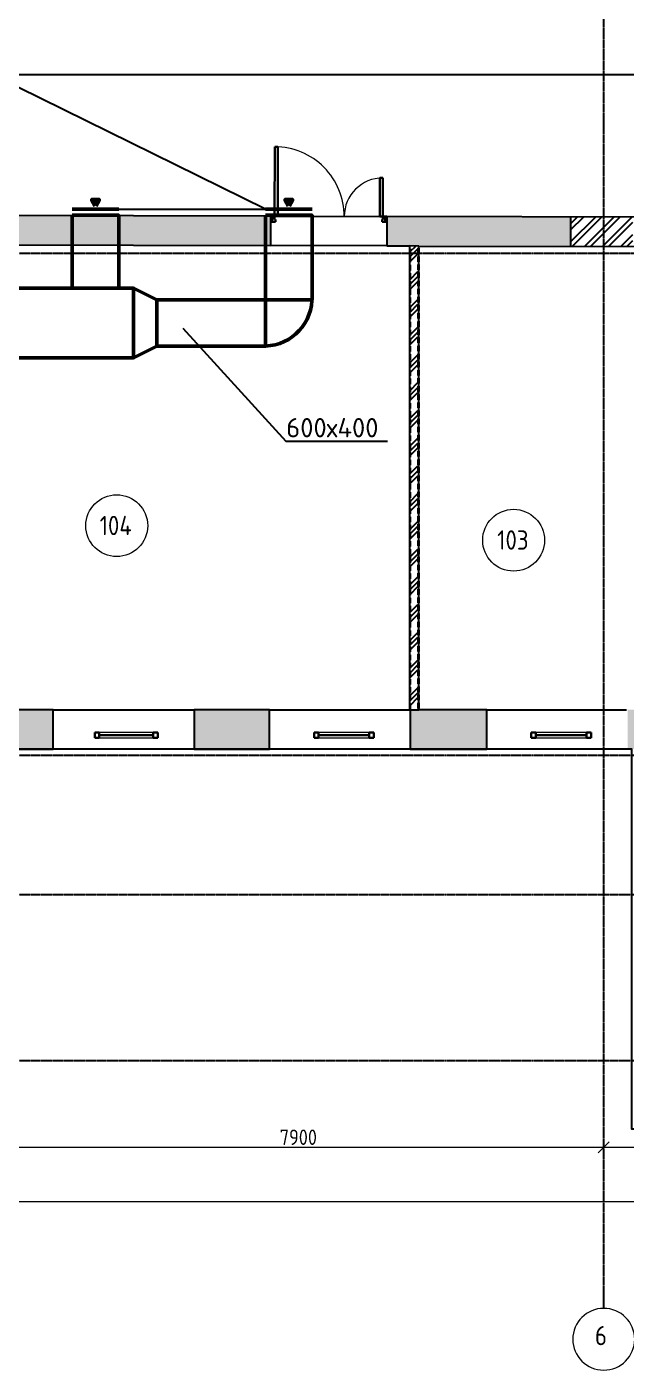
# Model space of a CAD drawing. Header units: millimetres. Extents: x -99936 to 523262, y -63190 to 327013.
# Drawn here: x 11149 to 18899, y -5853 to 11537 of the extents above; entities that cross this region are included whole.
import ezdxf
from ezdxf import colors
from ezdxf.entities.mleader import LeaderData, LeaderLine
from ezdxf.math import Vec2, Vec3

# ---------------------------------------------------------------- set-up
doc = ezdxf.new("R2010")
doc.units = ezdxf.units.MM
doc.linetypes.add('ADSK_Линия сетки', pattern=[25, 20, -2.5, 0, -2.5])
doc.linetypes.add('ADSK_Снесено', pattern=[4.5, 3, -1.5])
for name, color, linetype, lineweight, true_color in [('_ Окна', 5, 'Continuous', 30, 0x0000ff), ('Стены внутренние', 5, 'Continuous', 18, 0x0000ff), ('Стены наружные', 1, 'ADSK_Снесено', 18, 0xff0000)]:
    doc.layers.add(name, color=color, linetype=linetype, lineweight=lineweight, true_color=true_color)
for name, color, linetype, lineweight in [('Вытяжка', 5, 'Continuous', 60), ('Двери', 251, 'Continuous', 18), ('ДУ', 5, 'Continuous', 50), ('Марки помещений', 7, 'Continuous', 20), ('Окна', 251, 'Continuous', 18), ('Оси', 7, 'Continuous', 9)]:
    doc.layers.add(name, color=color, linetype=linetype, lineweight=lineweight)
doc.styles.add('GOST Common_1', font='GOST Common_0.ttf', dxfattribs={"width": 0.9, "height": 200})
doc.styles.add('GOST Common_2', font='GOST Common_0.ttf', dxfattribs={"width": 0.9, "height": 250})
doc.styles.add('ISOCPEUR', font='isocpeur.ttf', dxfattribs={"height": 250})
doc.dimstyles.new('ADSK_Основной_2_мм_Округление_до_1_мм', dxfattribs={"dimscale": 304.8, "dimtxt": 201.142999, "dimasz": 0.463911, "dimexe": 0.492126, "dimexo": 0.492126, "dimgap": 0.098425, "dimtad": 1, "dimdec": 0, "dimdsep": 46, "dimtxsty": 'GOST Common_1', "dimblk1": 'OBLIQUE', "dimblk2": 'OBLIQUE', "dimsah": 1, "dimcen": 0.09, "dimdle": 0.492126, "dimazin": 2, "dimtfac": 1, "dimtdec": 4, "dimtix": 1, "dimtmove": 0, "dimatfit": 3, "dimfxl": 1, "dimtvp": 1, "dimtolj": 1, "dimtzin": 0, "dimlwd": 20, "dimlwe": 20, "dimarcsym": 2})

# ---------------------------------------------------------------- blocks, each defined once
blk = doc.blocks.new('Витраж-тент со смещением вовне - 60мм 30 сдвиг-1466957-01 План 1-го этажа маркировочный')
at = {"layer": '_ Окна'}
for p, q in [((-387.5, 25), (-387.5, -45)), ((-387.5, 25), (-327.5, 25)), ((-387.5, -45), (-387.5, 25)), ((-327.5, 25), (-327.5, -45)), ((387.5, 25), (327.5, 25)), ((327.5, 25), (327.5, -45)), ((387.5, -45), (387.5, 25)), ((387.5, -45), (387.5, 25)), ((-327.5, -45), (-387.5, -45)), ((-327.5, -10), (327.5, -10)), ((327.5, -45), (387.5, -45))]:
    blk.add_line(p, q, dxfattribs=at)
at = {"layer": 'Окна'}
for p, q in [((327.5, 25), (-327.5, 25)), ((-327.5, -45), (327.5, -45))]:
    blk.add_line(p, q, dxfattribs=at)
blk = doc.blocks.new('Витраж-тент со смещением вовне - 60мм 30 сдвиг-1466958-01 План 1-го этажа маркировочный')
at = {"layer": '_ Окна'}
for p, q in [((-407.5, 25), (-407.5, -45)), ((-407.5, 25), (-347.5, 25)), ((-407.5, -45), (-407.5, 25)), ((-347.5, 25), (-347.5, -45)), ((407.5, 25), (347.5, 25)), ((347.5, 25), (347.5, -45)), ((407.5, -45), (407.5, 25)), ((407.5, -45), (407.5, 25)), ((-347.5, -45), (-407.5, -45)), ((-347.5, -10), (347.5, -10)), ((347.5, -45), (407.5, -45))]:
    blk.add_line(p, q, dxfattribs=at)
at = {"layer": 'Окна'}
for p, q in [((347.5, 25), (-347.5, 25)), ((-347.5, -45), (347.5, -45))]:
    blk.add_line(p, q, dxfattribs=at)
blk = doc.blocks.new('AC_Дверь_Двупольная - Д-20п 1500х2200h-2039721-01 План 1-го этажа маркировочный')
at = {"layer": 'Двери', "lineweight": 30}
for p, q in [((-700, 1090), (-660, 1090)), ((-700, 190), (-700, 1090)), ((-660, 1090), (-660, 190)), ((700, 690), (660, 690)), ((660, 690), (660, 190)), ((700, 190), (700, 690)), ((-750, 190), (-730, 190)), ((-750, 120), (-750, 190)), ((-730, 190), (-700, 190)), ((-730, 120), (-730, 190)), ((-730, 190), (-730, 120)), ((-660, 190), (-700, 190)), ((-700, 190), (-700, 150)), ((660, 190), (700, 190)), ((730, 190), (700, 190)), ((700, 190), (700, 150)), ((730, 120), (730, 190)), ((750, 190), (730, 190)), ((730, 190), (730, 120)), ((750, 120), (750, 190)), ((-730, 120), (-750, 120)), ((-690, 120), (-730, 120)), ((-700, 150), (-690, 150)), ((-690, 150), (-690, 120)), ((700, 150), (690, 150)), ((690, 150), (690, 120)), ((690, 120), (730, 120)), ((730, 120), (750, 120))]:
    blk.add_line(p, q, dxfattribs=at)
at = {"layer": 'Двери'}
for centre, radius, start, end in [((-700, 190), 900, 360, 90), ((700, 190), 500, 90, 180)]:
    blk.add_arc(centre, radius, start, end, dxfattribs=at)
blk = doc.blocks.new('Ось сетки - Круг_Ø8 мм-6577-01 План 1-го этажа маркировочный')
at = {"layer": 'Оси', "lineweight": 20}
for start, end in [(360, 180), (180, 360)]:
    blk.add_arc((0, 0), 4, start, end, dxfattribs=at)
blk = doc.blocks.new('ADSK_Марка_Помещение_ОдноЗначение - Номер-247393-01 План 1-го этажа маркировочный')
at = {"layer": 'Марки помещений'}
blk.add_circle((0, 0), 4, dxfattribs=at)
blk = doc.blocks.new('_Oblique')
at = {"color": 0, "linetype": 'ByBlock', "lineweight": -2}
blk.add_line((-0.5, -0.5), (0.5, 0.5), dxfattribs=at)
blk = doc.blocks.new('DIMBLOCK6-01 План 1-го этажа маркировочный')
at = {"color": 0, "lineweight": 20, "transparency": 16777216}
for p, q in [((10560, -2968), (18760, -2968)), ((10710, -3018), (10710, -3118)), ((18610, -3018), (18610, -3118))]:
    blk.add_line(p, q, dxfattribs=at)
at = {"layer": 'Defpoints', "color": 0, "transparency": 16777216}
for p in [(10710, -2868), (18610, -2868), (18610, -2968)]:
    blk.add_point(p, dxfattribs=at)
at = {"color": 0, "lineweight": 20, "transparency": 16777216, "xscale": 141.4, "yscale": 141.4, "zscale": 141.4, "rotation": 180}
blk.add_blockref('_Oblique', (10710, -2968), dxfattribs=at)
at = {"color": 0, "lineweight": 20, "transparency": 16777216, "xscale": 141.4, "yscale": 141.4, "zscale": 141.4}
blk.add_blockref('_Oblique', (18610, -2968), dxfattribs=at)
at = {"color": 0, "lineweight": 25, "transparency": 16777216, "insert": (14660, -2838), "char_height": 200, "width": 605.47, "attachment_point": 5, "style": 'GOST Common_1'}
blk.add_mtext('\\A1;7900', dxfattribs=at)
blk = doc.blocks.new('DIMBLOCK7-01 План 1-го этажа маркировочный')
at = {"color": 0, "lineweight": 20, "transparency": 16777216}
for p, q in [((18460, -2968), (31260, -2968)), ((18610, -3018), (18610, -3118)), ((31110, -3018), (31110, -3118))]:
    blk.add_line(p, q, dxfattribs=at)
at = {"layer": 'Defpoints', "color": 0, "transparency": 16777216}
for p in [(18610, -2868), (31110, -2868), (31110, -2968)]:
    blk.add_point(p, dxfattribs=at)
at = {"color": 0, "lineweight": 20, "transparency": 16777216, "xscale": 141.4, "yscale": 141.4, "zscale": 141.4, "rotation": 180}
blk.add_blockref('_Oblique', (18610, -2968), dxfattribs=at)
at = {"color": 0, "lineweight": 20, "transparency": 16777216, "xscale": 141.4, "yscale": 141.4, "zscale": 141.4}
blk.add_blockref('_Oblique', (31110, -2968), dxfattribs=at)
at = {"color": 0, "lineweight": 25, "transparency": 16777216, "insert": (24860, -2838), "char_height": 200, "width": 711.84, "attachment_point": 5, "style": 'GOST Common_1'}
blk.add_mtext('\\A1;12500', dxfattribs=at)
blk = doc.blocks.new('DIMBLOCK21-01 План 1-го этажа маркировочный')
at = {"color": 0, "lineweight": 20, "transparency": 16777216}
for p, q in [((-6090, -3668), (56060, -3668)), ((-5940, -3718), (-5940, -3818)), ((55910, -3718), (55910, -3818))]:
    blk.add_line(p, q, dxfattribs=at)
at = {"layer": 'Defpoints', "color": 0, "transparency": 16777216}
for p in [(-5940, -3568), (55910, -3568), (55910, -3668)]:
    blk.add_point(p, dxfattribs=at)
at = {"color": 0, "lineweight": 20, "transparency": 16777216, "xscale": 141.4, "yscale": 141.4, "zscale": 141.4, "rotation": 180}
blk.add_blockref('_Oblique', (-5940, -3668), dxfattribs=at)
at = {"color": 0, "lineweight": 20, "transparency": 16777216, "xscale": 141.4, "yscale": 141.4, "zscale": 141.4}
blk.add_blockref('_Oblique', (55910, -3668), dxfattribs=at)
at = {"color": 0, "lineweight": 25, "transparency": 16777216, "insert": (24985, -3538), "char_height": 200, "width": 711.84, "attachment_point": 5, "style": 'GOST Common_1'}
blk.add_mtext('\\A1;61850', dxfattribs=at)
blk = doc.blocks.new('*U2513')
for p, q in [((0, 300), (0, -300)), ((0, 0), (0, 50))]:
    blk.add_line(p, q)
at = {"layer": 'Вытяжка'}
blk.add_lwpolyline([(45, 0), (122, -44), (122, 44)], close=True, dxfattribs=at)

msp = doc.modelspace()

# ---------------------------------------------------------------- hatches: boundary and pattern name
at = {"layer": 'Стены внутренние', "lineweight": 25, "true_color": 0x636466}
h = msp.add_hatch(color=251, dxfattribs=at)
h.paths.add_polyline_path([(18184.629, 8694.694), (18184.629, 9074.695), (15803.345, 9080.989), (15803.345, 8700.988), (17379.644, 8696.821)])
h.paths.add_polyline_path([(14302.346, 8704.956), (14303.165, 9084.954), (10496.846, 9095.016), (10495.841, 8715.017), (11263.274, 8712.989)])
h.paths.add_polyline_path([(8995.847, 8718.982), (8995.847, 9098.984), (8133.023, 9101.264), (8133.769, 8721.261), (8145.587, 8721.23)])
h = msp.add_hatch(dxfattribs=at)
h.set_pattern_fill('FP_2', color=251, style=0, pattern_type=2)
h.set_pattern_definition([(45, (0, 0), (-117.8655, 117.8655), []), (45, (78.58, 0), (-117.8655, 117.8655), [])])
h.paths.add_polyline_path([(18986.343, 8692.574), (18986.343, 9072.576), (18185.633, 9074.692), (18185.633, 8694.691), (18882.756, 8692.848)])
h = msp.add_hatch(dxfattribs=at)
h.set_pattern_fill('FP_3', color=251, style=0, pattern_type=2)
h.set_pattern_definition([(45, (0, 0), (-179.605, 179.605), []), (45, (63.5, 0), (0, 359.2102), []), (45, (-63.5, 0), (0, 359.2102), [])])
h.paths.add_polyline_path([(16207.482, 2696.478), (16207.482, 8699.92), (16107.482, 8700.184), (16107.482, 2696.478)])
at = {"layer": 'Стены наружные', "linetype": 'Continuous', "lineweight": 25, "true_color": 0x636466}
h = msp.add_hatch(color=251, dxfattribs=at)
h.paths.add_polyline_path([(41519.932, 2186.478), (42036.932, 2186.478), (42036.932, 2696.478), (41519.932, 2696.478), (41519.932, 2322.957)])
h.paths.add_polyline_path([(38947.966, 2186.478), (39699.932, 2186.478), (39699.932, 2696.478), (38672.848, 2696.478), (38672.848, 2186.478)])
h.paths.add_polyline_path([(36852.848, 2186.478), (36852.848, 2696.478), (35863.533, 2696.478), (35863.533, 2186.478), (36718.498, 2186.478)])
h.paths.add_polyline_path([(34043.533, 2186.478), (34043.533, 2696.478), (33055.974, 2696.478), (33055.974, 2186.478), (33296.266, 2186.478)])
h.paths.add_polyline_path([(30252.667, 2186.478), (31235.974, 2186.478), (31235.974, 2696.478), (30252.667, 2696.478), (30252.667, 2400.22)])
h.paths.add_polyline_path([(28432.667, 2186.478), (28432.667, 2696.478), (27452.433, 2696.478), (27452.433, 2186.478), (28180.433, 2186.478)])
h.paths.add_polyline_path([(22226.957, 2186.478), (22792.433, 2186.478), (22792.433, 2696.478), (21763.73, 2696.478), (21763.73, 2186.478), (22064.433, 2186.478)])
h.paths.add_polyline_path([(25752.433, 2186.478), (25752.433, 2696.478), (24492.433, 2696.478), (24492.433, 2186.478)])
h.paths.add_polyline_path([(16107.482, 2186.478), (17097.657, 2186.478), (17097.657, 2696.478), (16107.482, 2696.478), (16107.482, 2602.685)])
h.paths.add_polyline_path([(19943.73, 2186.478), (19943.73, 2696.478), (18917.657, 2696.478), (18917.657, 2186.478), (18972.644, 2186.478)])
h.paths.add_polyline_path([(13865.306, 2186.478), (14287.482, 2186.478), (14287.482, 2696.478), (13310.863, 2696.478), (13310.863, 2186.478)])
h.paths.add_polyline_path([(11490.862, 2186.478), (11490.862, 2696.478), (10515.871, 2696.478), (10515.871, 2186.478)])
h.paths.add_polyline_path([(8272.997, 2186.478), (8695.871, 2186.478), (8695.871, 2696.478), (8272.997, 2696.478), (8272.997, 2599.367)])

# ---------------------------------------------------------------- linework, layer by layer
at = {"linetype": 'ADSK_Линия сетки', "lineweight": 25}
for p, q in [((18609.91, -4984.787), (18609.91, 44534.787)), ((-11086.225, 8606.788), (57141.718, 8606.788)), ((-11086.225, 2106.788), (57141.718, 2106.788)), ((-11086.225, 306.788), (57141.718, 306.788)), ((-11086.225, -1843.212), (34342.356, -1843.212)), ((18609.91, -5052.597), (18609.91, -4844.423))]:
    msp.add_line(p, q, dxfattribs=at)
at = {"color": 251, "lineweight": 25, "true_color": 0x636466}
for points in [[(46033.212, 20934.059), (46033.212, 43759.207), (56032.618, 43759.207), (56213.949, 8532.302), (49933.401, 8532.302), (49933.401, 150.232), (42036.932, 150.232), (42036.932, 2106.788), (31235.974, 2186.478), (31336.395, 2185.737), (31336.395, -2732.567), (18972.644, -2732.567), (18972.644, 2186.478), (8272.997, 2186.478), (8272.997, 272.021), (290.499, 306.788), (290.499, 8529.252)], [(771.126, 10918.396), (46719.852, 10918.396), (46719.852, 20904.566), (46033.212, 20934.059)]]:
    msp.add_lwpolyline(points, dxfattribs=at)
at = {"layer": 'ДУ'}
for points in [[(11736.712, 9098.916), (11736.666, 8154.06), (12336.666, 8154.074), (12336.712, 9098.93)], [(14236.712, 9098.916), (14236.67, 8004.123), (14836.67, 8004.138), (14836.712, 9098.93)], [(12530.108, 8154.06), (12530.108, 7254.06), (6809.91, 7254.06), (6809.91, 8154.06)], [(12830.101, 7404.074), (12830.115, 8004.074), (12530.108, 8154.074), (12530.108, 7254.074)], [(12830.115, 8004.074), (14236.666, 8004.12), (14236.651, 7404.12), (12830.101, 7404.074)]]:
    msp.add_lwpolyline(points, close=True, dxfattribs=at)
msp.add_arc((14211.495, 8029.295), 625.681, 272.3042935, 2.2999492, dxfattribs=at)
at = {"layer": 'Стены внутренние', "color": 251, "lineweight": 25, "true_color": 0x636466}
for p, q in [((14303.35, 9084.954), (10496.846, 9095.016)), ((14393.35, 9084.716), (15713.345, 9081.227)), ((22033.402, 9064.521), (15803.345, 9080.989)), ((18184.629, 8694.694), (18185.633, 9074.692)), ((14302.346, 8704.956), (14303.165, 9014.954)), ((15803.16, 9010.99), (15802.341, 8700.991)), ((10495.841, 8715.017), (14302.346, 8704.956)), ((15802.341, 8700.991), (14302.346, 8704.956)), ((15802.341, 8700.991), (16095.482, 8700.216)), ((16095.482, 8700.216), (16095.482, 2696.478)), ((16217.482, 8699.893), (16097.482, 8700.21)), ((16219.482, 8699.888), (20125.764, 8689.563)), ((16219.482, 2696.478), (16219.482, 8699.888)), ((16095.482, 2696.478), (16217.482, 2696.478))]:
    msp.add_line(p, q, dxfattribs=at)
at = {"layer": 'Стены наружные', "color": 251, "lineweight": 25, "true_color": 0x636466}
for p, q in [((16097.482, 8700.21), (16095.482, 8700.216)), ((16097.482, 8700.21), (16097.482, 2696.478)), ((16107.482, 8700.184), (16107.482, 2696.478)), ((16207.482, 8699.92), (16207.482, 2696.478)), ((16219.482, 8699.888), (16217.482, 8699.893)), ((16217.482, 8699.893), (16217.482, 2696.478)), ((16217.482, 2696.478), (16219.482, 2696.478))]:
    msp.add_line(p, q, dxfattribs=at)
at = {"layer": 'Стены наружные', "color": 251, "linetype": 'Continuous', "lineweight": 25, "true_color": 0x636466}
for p, q in [((11490.862, 2696.478), (10515.871, 2696.478)), ((11490.862, 2186.478), (11490.862, 2696.478)), ((11490.862, 2696.478), (13310.863, 2696.478)), ((14287.482, 2696.478), (13310.863, 2696.478)), ((13310.863, 2696.478), (13310.863, 2186.478)), ((14287.482, 2186.478), (14287.482, 2696.478)), ((14287.482, 2696.478), (16095.482, 2696.478)), ((16107.482, 2696.478), (16107.482, 2186.478)), ((17097.657, 2696.478), (16219.482, 2696.478)), ((17097.657, 2186.478), (17097.657, 2696.478)), ((17097.657, 2696.478), (18905.657, 2696.478)), ((10515.871, 2186.478), (11490.862, 2186.478)), ((13310.863, 2186.478), (11490.862, 2186.478)), ((13310.863, 2186.478), (14287.482, 2186.478)), ((16107.482, 2186.478), (14287.482, 2186.478)), ((16107.482, 2186.478), (17097.657, 2186.478)), ((18917.657, 2186.478), (17097.657, 2186.478))]:
    msp.add_line(p, q, dxfattribs=at)

# ---------------------------------------------------------------- block references
at = {"lineweight": 25, "xscale": 99.99999999999993, "yscale": 99.99999999999993, "zscale": 99.99999999999993}
msp.add_blockref('Ось сетки - Круг_Ø8 мм-6577-01 План 1-го этажа маркировочный', (18609.91, -5452.597), dxfattribs=at)
at = {"layer": '_ Окна', "color": 251, "lineweight": 25, "true_color": 0x636466, "rotation": 180}
for name, p in [('Витраж-тент со смещением вовне - 60мм 30 сдвиг-1466958-01 План 1-го этажа маркировочный', (12433.363, 2356.478)), ('Витраж-тент со смещением вовне - 60мм 30 сдвиг-1466957-01 План 1-го этажа маркировочный', (15249.982, 2356.478)), ('Витраж-тент со смещением вовне - 60мм 30 сдвиг-1466957-01 План 1-го этажа маркировочный', (18060.157, 2356.478))]:
    msp.add_blockref(name, p, dxfattribs=at)
at = {"layer": 'Двери', "color": 251, "lineweight": 25, "true_color": 0x636466, "rotation": 359.8485505277052}
msp.add_blockref('AC_Дверь_Двупольная - Д-20п 1500х2200h-2039721-01 План 1-го этажа маркировочный', (15052.845, 8892.972), dxfattribs=at)
at = {"layer": 'ДУ', "xscale": -1, "rotation": 269.9999999996962}
for p in [(12036.716, 9176.621), (14536.716, 9176.621)]:
    msp.add_blockref('*U2513', p, dxfattribs=at)
at = {"layer": 'Марки помещений', "color": 251, "lineweight": 25, "true_color": 0x636466, "xscale": 99.99999999999993, "yscale": 99.99999999999993, "zscale": 99.99999999999993}
for p in [(12311.236, 5079.345), (17444.267, 4891.39)]:
    msp.add_blockref('ADSK_Марка_Помещение_ОдноЗначение - Номер-247393-01 План 1-го этажа маркировочный', p, dxfattribs=at)

# ---------------------------------------------------------------- texts
at = {"lineweight": 25, "insert": (18496.13, -5280.063), "char_height": 250, "width": 274.17712, "attachment_point": 1, "style": 'ISOCPEUR'}
msp.add_mtext('\\fGOST Common|b0|i0|c204|p34|;\\W.9;6', dxfattribs=at)
at = {"layer": 'Марки помещений', "color": 251, "lineweight": 25, "true_color": 0x636466, "char_height": 250, "attachment_point": 1, "style": 'GOST Common_2'}
for s, insert, width in [('104', (12090.279, 5207.07), 548.35425), ('103', (17231.859, 5019.115), 526.70869)]:
    msp.add_mtext(s, dxfattribs=dict(at, insert=insert, width=width))

# ---------------------------------------------------------------- dimensions: what is measured, and where the dimension line sits
at = {"lineweight": 25}
for base, p1, p2, override, picture, middle in [((18609.91, -2967.908), (10709.91, -2867.923), (18609.91, -2867.923), {"dimpost": '<>', "dimfxl": 7900}, 'DIMBLOCK6-01 План 1-го этажа маркировочный', (14659.91, -2837.908)), ((31109.91, -2967.908), (18609.91, -2867.923), (31109.91, -2867.923), {"dimpost": '<>', "dimfxl": 12500}, 'DIMBLOCK7-01 План 1-го этажа маркировочный', (24859.91, -2837.908)), ((55909.91, -3667.908), (-5940.09, -3567.923), (55909.91, -3567.923), {"dimpost": '<>', "dimfxl": 61850}, 'DIMBLOCK21-01 План 1-го этажа маркировочный', (24984.91, -3537.908))]:
    dim = msp.add_linear_dim(base=base, p1=p1, p2=p2, dimstyle='ADSK_Основной_2_мм_Округление_до_1_мм', override=override, dxfattribs=at)
    dim.commit()
    dim.dimension.update_dxf_attribs({"geometry": picture, "text_midpoint": middle})

# ---------------------------------------------------------------- leaders
at = {"ltscale": 10}
ml = msp.add_multileader_mtext('Standard', dxfattribs=at)
ml.set_content('{\\fGOST Common|b0|i0|c204|p34;\\C0;РЭД-РДКМ} 600х400\\Pl 6650', color=256, style='ISOCPEUR')
ml.set_leader_properties()
ml.build(insert=Vec2(0, 0))
ml.multileader.update_dxf_attribs({"text_left_attachment_type": 6, "text_right_attachment_type": 6, "dogleg_length": 0.36, "arrow_head_size": 0.18})
ctx = ml.context
ctx.base_point, ctx.char_height, ctx.arrow_head_size, ctx.landing_gap_size, ctx.plane_origin = Vec3(7294.701, 11118.335), 250, 0.18, 0.09, Vec3(10942.881, 9176.621)
ctx.left_attachment, ctx.right_attachment, ctx.text_align_type = 6, 6, 2
notes = []
notes.append((ctx, [(0, (1, 1, 0), (10295.241, 11118.335), (-1, 0), 0.36, [(1, [(11736.72, 9176.621), (14236.72, 9176.621)], 0, [])])]))
ctx.mtext.insert, ctx.mtext.alignment, ctx.mtext.flow_direction = Vec3(10294.791, 11418.335), 3, 5
ml = msp.add_multileader_mtext('Standard', dxfattribs=at)
ml.set_content('600х400', color=256, style='ISOCPEUR')
ml.set_leader_properties()
ml.build(insert=Vec2(0, 0))
ml.multileader.update_dxf_attribs({"text_left_attachment_type": 6, "text_right_attachment_type": 6, "dogleg_length": 0.36, "arrow_head_size": 0.18})
ctx = ml.context
ctx.base_point, ctx.char_height, ctx.arrow_head_size, ctx.landing_gap_size, ctx.plane_origin = Vec3(14496.397, 6172.844), 250, 0.18, 0.09, Vec3(13163.768, 7635.853)
ctx.left_attachment, ctx.right_attachment, ctx.text_align_type = 6, 6, 2
notes.append((ctx, [(0, (1, 1, 0), (14496.037, 6172.844), (1, 0), 0.36, [(0, [(13163.768, 7635.853)], 0, [])])]))
ctx.mtext.insert, ctx.mtext.alignment, ctx.mtext.flow_direction = Vec3(15696.487, 6472.844), 3, 5
for ctx, leaders in notes:
    for number, flags, end, landing, length, lines in leaders:
        leader = LeaderData()
        leader.index, (leader.has_last_leader_line, leader.has_dogleg_vector, leader.attachment_direction) = number, flags
        leader.last_leader_point, leader.dogleg_vector, leader.dogleg_length = Vec3(end), Vec3(landing), length
        for number, points, colour, breaks in lines:
            line = LeaderLine()
            line.index, line.vertices, line.color, line.breaks = number, Vec3.list(points), colors.encode_raw_color(colour), breaks
            leader.lines.append(line)
        ctx.leaders.append(leader)

doc.saveas('drawing.dxf')
